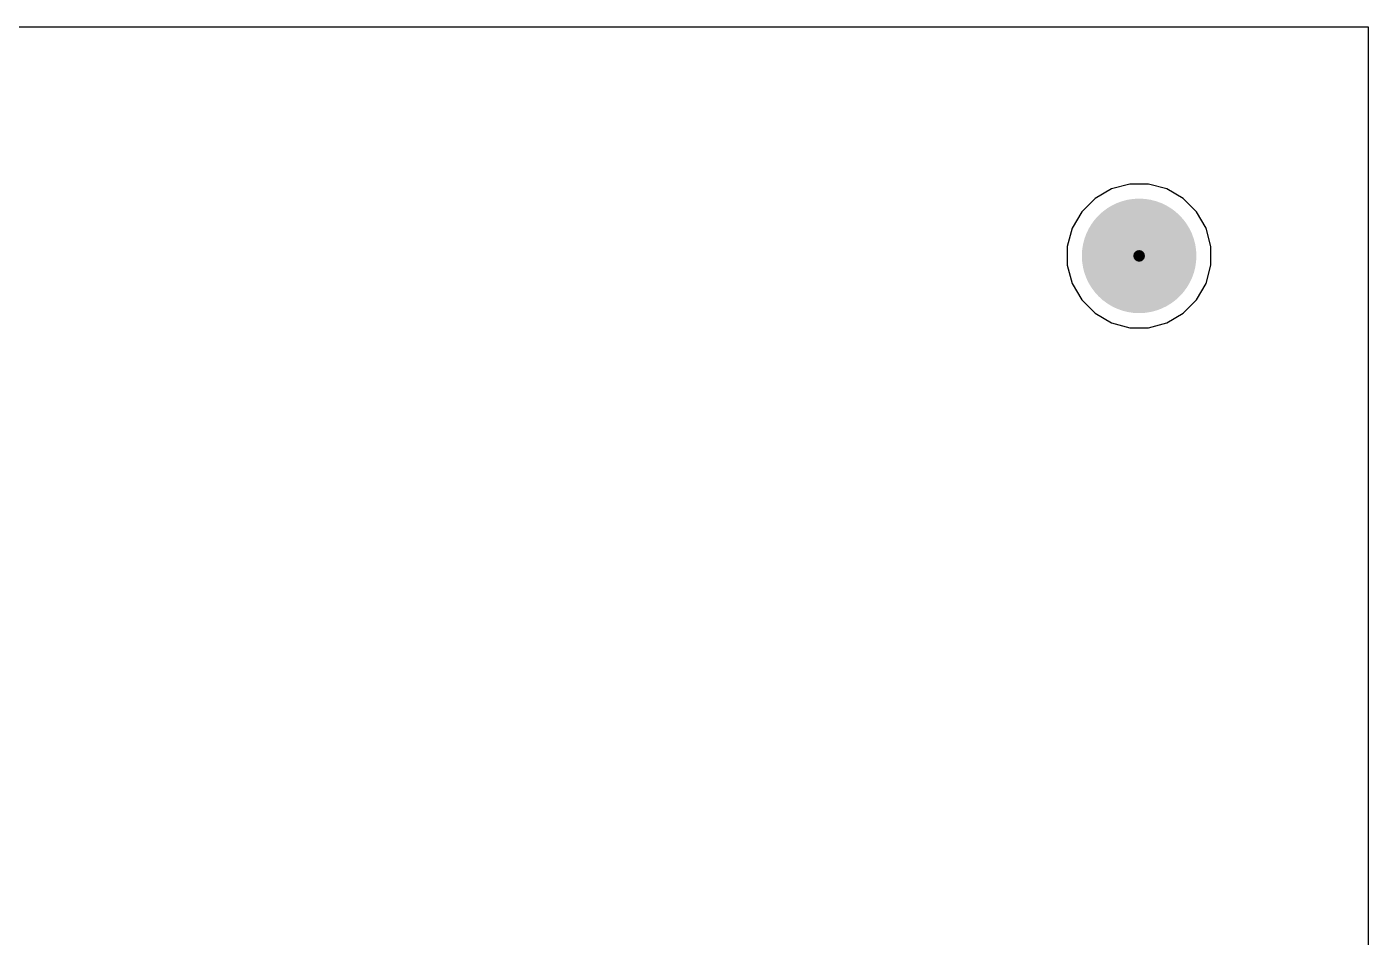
# Model space of a CAD drawing. Header units: millimetres. Extents: x 0 to 60, y 0 to 69.
# Drawn here: x 36.57 to 60, y 53.1 to 69 of the extents above; entities that cross this region are included whole.
import ezdxf

# ---------------------------------------------------------------- set-up
doc = ezdxf.new("R2010")
doc.units = ezdxf.units.MM
for name, color, linetype in [('BottomLayer', 5, 'Continuous'), ('BottomSolder', 6, 'Continuous'), ('PadHoleLayer', 156, 'Continuous'), ('TopLayer', 1, 'Continuous'), ('TopSolder', 216, 'Continuous')]:
    doc.layers.add(name, color=color, linetype=linetype)

msp = doc.modelspace()

# ---------------------------------------------------------------- hatches: boundary and pattern name
at = {"layer": 'BottomSolder'}
h = msp.add_hatch(color=6, dxfattribs=at)
edge = h.paths.add_edge_path()
edge.add_arc((56, 65), 0.102, 0, 360)
at = {"layer": 'PadHoleLayer'}
h = msp.add_hatch(color=156, dxfattribs=at)
edge = h.paths.add_edge_path()
edge.add_arc((56, 65), 1, 0, 360)
at = {"layer": 'TopSolder'}
h = msp.add_hatch(color=216, dxfattribs=at)
edge = h.paths.add_edge_path()
edge.add_arc((56, 65), 0.102, 0, 360)

# ---------------------------------------------------------------- linework, layer by layer
at = {"layer": 'BottomLayer'}
for p, q in [((0, 69), (60, 69)), ((60, 69), (60, 0)), ((55.516, 66.169), (55.23, 66.003)), ((55.835, 66.254), (55.516, 66.169)), ((56.165, 66.254), (55.835, 66.254)), ((56.484, 66.169), (56.165, 66.254)), ((56.77, 66.003), (56.484, 66.169)), ((55.23, 66.003), (54.997, 65.77)), ((57.003, 65.77), (56.77, 66.003)), ((54.997, 65.77), (54.831, 65.484)), ((57.169, 65.484), (57.003, 65.77)), ((54.831, 65.484), (54.746, 65.165)), ((57.254, 65.165), (57.169, 65.484)), ((54.746, 65.165), (54.746, 64.835)), ((57.254, 64.835), (57.254, 65.165)), ((54.746, 64.835), (54.831, 64.516)), ((57.169, 64.516), (57.254, 64.835)), ((54.831, 64.516), (54.997, 64.23)), ((57.003, 64.23), (57.169, 64.516)), ((54.997, 64.23), (55.23, 63.997)), ((56.77, 63.997), (57.003, 64.23)), ((55.23, 63.997), (55.516, 63.831)), ((56.484, 63.831), (56.77, 63.997)), ((55.516, 63.831), (55.835, 63.746)), ((55.835, 63.746), (56.165, 63.746)), ((56.165, 63.746), (56.484, 63.831))]:
    msp.add_line(p, q, dxfattribs=at)
at = {"layer": 'TopLayer'}
for p, q in [((0, 69), (60, 69)), ((60, 69), (60, 0)), ((55.516, 66.169), (55.23, 66.003)), ((55.835, 66.254), (55.516, 66.169)), ((56.165, 66.254), (55.835, 66.254)), ((56.484, 66.169), (56.165, 66.254)), ((56.77, 66.003), (56.484, 66.169)), ((55.23, 66.003), (54.997, 65.77)), ((57.003, 65.77), (56.77, 66.003)), ((54.997, 65.77), (54.831, 65.484)), ((57.169, 65.484), (57.003, 65.77)), ((54.831, 65.484), (54.746, 65.165)), ((57.254, 65.165), (57.169, 65.484)), ((54.746, 65.165), (54.746, 64.835)), ((57.254, 64.835), (57.254, 65.165)), ((54.746, 64.835), (54.831, 64.516)), ((57.169, 64.516), (57.254, 64.835)), ((54.831, 64.516), (54.997, 64.23)), ((57.003, 64.23), (57.169, 64.516)), ((54.997, 64.23), (55.23, 63.997)), ((56.77, 63.997), (57.003, 64.23)), ((55.23, 63.997), (55.516, 63.831)), ((56.484, 63.831), (56.77, 63.997)), ((55.516, 63.831), (55.835, 63.746)), ((55.835, 63.746), (56.165, 63.746)), ((56.165, 63.746), (56.484, 63.831))]:
    msp.add_line(p, q, dxfattribs=at)

doc.saveas('drawing.dxf')
